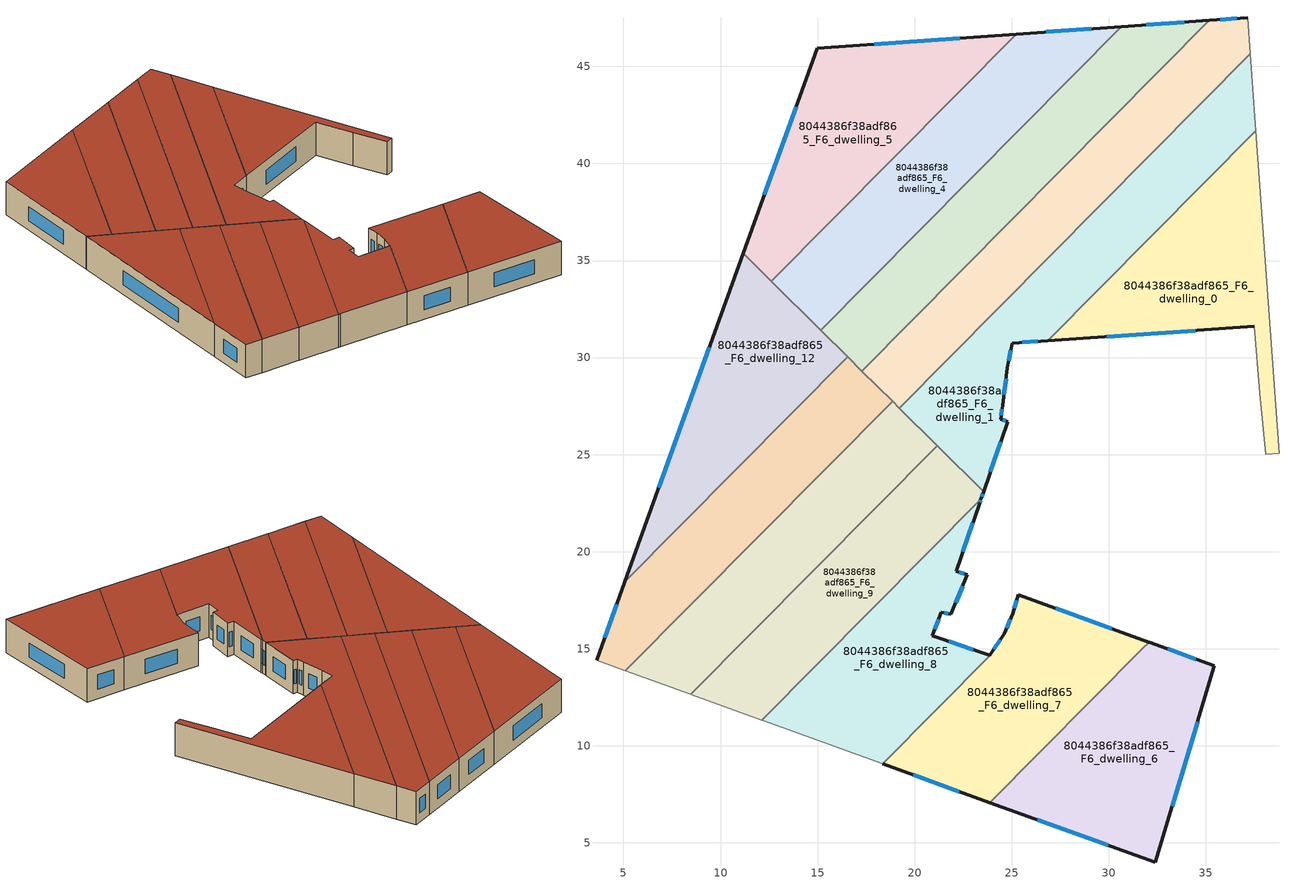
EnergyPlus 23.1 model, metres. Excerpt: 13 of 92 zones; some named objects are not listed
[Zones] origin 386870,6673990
8044386f38adf865_F6_dwelling_0
 floor to 8044386f38adf865_F5_dwelling_0 (EU_floor_Construction): 37.58,41.69 38.77,25.08 38.1,25.02 37.77,28.16 37.5,31.6 26.86,30.87 z18
 wall outside (EU_wall_Construction): 26.86,30.87 37.5,31.6 z18:21
 wall adiabatic (EU_wall_Construction): 37.5,31.6 37.77,28.16 38.1,25.02 38.77,25.08 37.58,41.69 z18:21
 wall to 8044386f38adf865_F6_dwelling_1 (EU_wall_Construction): 37.58,41.69 26.86,30.87 z18:21
 window (EU_Window_Construction): 29.9,31.08 34.46,31.39 z18.86:20.14
 roof outside (EU_roof_Construction): 38.77,25.08 37.58,41.69 26.86,30.87 37.5,31.6 37.77,28.16 38.1,25.02 z21
8044386f38adf865_F6_dwelling_1
 floor to 8044386f38adf865_F5_dwelling_1 (EU_floor_Construction): 37.29,45.66 37.58,41.69 26.86,30.87 25.03,30.75 24.78,29.47 24.53,27.54 24.42,26.82 24.78,26.7 23.55,23.1 19.21,27.4 z18
 wall outside (EU_wall_Construction): 23.55,23.1 24.78,26.7 24.42,26.82 24.53,27.54 24.78,29.47 25.03,30.75 26.86,30.87 z18:21
 wall to 8044386f38adf865_F6_dwelling_2 (EU_wall_Construction): 37.29,45.66 19.21,27.4 z18:21
 wall adiabatic (EU_wall_Construction): 37.58,41.69 37.29,45.66 z18:21
 wall to 8044386f38adf865_F6_dwelling_9 (EU_wall_Construction): 21.16,25.47 21.19,25.43 23.55,23.1 z18:21
 wall to 8044386f38adf865_F6_dwelling_10 (EU_wall_Construction): 19.21,27.4 21.16,25.47 z18:21
 window (EU_Window_Construction): 24.45,27.02 24.5,27.33 / 24.68,26.73 24.53,26.78 / 23.9,24.13 24.43,25.67 / 25.55,30.78 26.34,30.84 / 24.85,29.83 24.96,30.38 / 24.6,28.09 24.71,28.92 z18.86:20.14
 roof outside (EU_roof_Construction): 26.86,30.87 37.58,41.69 37.29,45.66 19.21,27.4 23.55,23.1 24.78,26.7 24.42,26.82 24.53,27.54 24.78,29.47 25.03,30.75 z21
8044386f38adf865_F6_dwelling_10
 floor to 8044386f38adf865_F5_dwelling_10 (EU_floor_Construction): 21.16,25.47 8.46,12.65 5.1,13.86 18.86,27.75 z18
 wall to 8044386f38adf865_F6_dwelling_9 (EU_wall_Construction): 8.46,12.65 21.16,25.47 z18:21
 wall adiabatic (EU_wall_Construction): 5.1,13.86 8.46,12.65 z18:21
 wall to 8044386f38adf865_F6_dwelling_11 (EU_wall_Construction): 18.86,27.75 5.1,13.86 z18:21
 wall to 8044386f38adf865_F6_dwelling_2 (EU_wall_Construction): 19.21,27.4 18.86,27.75 z18:21
 roof outside (EU_roof_Construction): 8.46,12.65 21.16,25.47 18.86,27.75 5.1,13.86 z21
8044386f38adf865_F6_dwelling_11
 floor to 8044386f38adf865_F5_dwelling_11 (EU_floor_Construction): 18.86,27.75 5.1,13.86 3.61,14.4 5.07,18.45 16.55,30.04 z18
 wall outside (EU_wall_Construction): 5.07,18.45 3.61,14.4 z18:21
 wall adiabatic (EU_wall_Construction): 3.61,14.4 5.1,13.86 z18:21
 wall to 8044386f38adf865_F6_dwelling_3 (EU_wall_Construction): 17.28,29.31 16.55,30.04 z18:21
 wall to 8044386f38adf865_F6_dwelling_12 (EU_wall_Construction): 16.55,30.04 5.07,18.45 z18:21
 wall to 8044386f38adf865_F6_dwelling_2 (EU_wall_Construction): 18.86,27.74 17.28,29.31 z18:21
 window (EU_Window_Construction): 4.65,17.29 4.03,15.56 z18.86:20.14
 roof outside (EU_roof_Construction): 5.1,13.86 18.86,27.75 16.55,30.04 5.07,18.45 3.61,14.4 z21
8044386f38adf865_F6_dwelling_12
 floor to 8044386f38adf865_F5_dwelling_12 (EU_floor_Construction): 16.55,30.04 5.07,18.45 11.17,35.36 z18
 wall outside (EU_wall_Construction): 11.17,35.36 5.07,18.45 z18:21
 wall to 8044386f38adf865_F6_dwelling_4 (EU_wall_Construction): 15.15,31.42 12.62,33.93 z18:21
 wall to 8044386f38adf865_F6_dwelling_5 (EU_wall_Construction): 12.62,33.93 11.17,35.36 z18:21
 wall to 8044386f38adf865_F6_dwelling_3 (EU_wall_Construction): 16.55,30.04 15.15,31.42 z18:21
 window (EU_Window_Construction): 9.43,30.53 6.82,23.28 z18.86:20.14
 roof outside (EU_roof_Construction): 5.07,18.45 16.55,30.04 11.17,35.36 z21
8044386f38adf865_F6_dwelling_2
 floor to 8044386f38adf865_F5_dwelling_2 (EU_floor_Construction): 37.16,47.52 37.29,45.66 19.21,27.4 17.28,29.31 35.18,47.37 z18
 wall outside (EU_wall_Construction): 37.16,47.52 35.18,47.37 z18:21
 wall adiabatic (EU_wall_Construction): 37.29,45.66 37.16,47.52 z18:21
 wall to 8044386f38adf865_F6_dwelling_3 (EU_wall_Construction): 35.18,47.37 17.28,29.31 z18:21
 window (EU_Window_Construction): 36.6,47.48 35.75,47.41 z18.86:20.14
 roof outside (EU_roof_Construction): 19.21,27.4 37.29,45.66 37.16,47.52 35.18,47.37 17.28,29.31 z21
8044386f38adf865_F6_dwelling_3
 floor to 8044386f38adf865_F5_dwelling_3 (EU_floor_Construction): 35.18,47.37 17.28,29.31 15.15,31.42 30.64,47.05 z18
 wall outside (EU_wall_Construction): 35.18,47.37 30.64,47.05 z18:21
 wall to 8044386f38adf865_F6_dwelling_4 (EU_wall_Construction): 30.64,47.05 15.15,31.42 z18:21
 window (EU_Window_Construction): 33.89,47.28 31.94,47.14 z18.86:20.14
 roof outside (EU_roof_Construction): 17.28,29.31 35.18,47.37 30.64,47.05 15.15,31.42 z21
8044386f38adf865_F6_dwelling_4
 floor to 8044386f38adf865_F5_dwelling_4 (EU_floor_Construction): 30.64,47.05 15.15,31.42 12.62,33.92 25.24,46.66 z18
 wall outside (EU_wall_Construction): 30.64,47.05 25.24,46.66 z18:21
 wall to 8044386f38adf865_F6_dwelling_5 (EU_wall_Construction): 25.24,46.66 12.62,33.92 z18:21
 window (EU_Window_Construction): 29.1,46.94 26.79,46.77 z18.86:20.14
 roof outside (EU_roof_Construction): 15.15,31.42 30.64,47.05 25.24,46.66 12.62,33.92 z21
8044386f38adf865_F6_dwelling_5
 floor to 8044386f38adf865_F5_dwelling_5 (EU_floor_Construction): 25.24,46.66 12.62,33.92 11.17,35.36 14.98,45.93 z18
 wall outside (EU_wall_Construction): 25.24,46.66 14.98,45.93 11.17,35.36 z18:21
 window (EU_Window_Construction): 13.9,42.91 12.26,38.38 / 22.31,46.45 17.92,46.14 z18.86:20.14
 roof outside (EU_roof_Construction): 12.62,33.92 25.24,46.66 14.98,45.93 11.17,35.36 z21
8044386f38adf865_F6_dwelling_6
 floor to 8044386f38adf865_F5_dwelling_6 (EU_floor_Construction): 35.44,14.12 32.4,3.99 23.88,7.07 31.72,14.99 32.07,15.34 z18
 wall outside (EU_wall_Construction): 23.88,7.07 32.4,3.99 35.44,14.12 32.07,15.34 z18:21
 wall to 8044386f38adf865_F6_dwelling_7 (EU_wall_Construction): 32.07,15.34 31.73,15 / 31.72,14.99 23.88,7.07 z18:21
 window (EU_Window_Construction): 34.48,14.47 33.04,14.99 / 33.27,6.89 34.57,11.23 / 26.31,6.19 29.96,4.87 z18.86:20.14
 roof outside (EU_roof_Construction): 32.4,3.99 35.44,14.12 32.07,15.34 31.72,15 23.88,7.07 z21
8044386f38adf865_F6_dwelling_7
 floor to 8044386f38adf865_F5_dwelling_7 (EU_floor_Construction): 32.07,15.34 31.73,15 23.88,7.07 18.36,9.07 23.9,14.66 23.87,14.67 24.61,15.76 25.05,16.81 25.34,17.78 z18
 wall outside (EU_wall_Construction): 32.07,15.34 25.34,17.78 25.05,16.81 24.61,15.76 23.87,14.67 / 18.36,9.07 23.88,7.07 z18:21
 wall to 8044386f38adf865_F6_dwelling_8 (EU_wall_Construction): 23.87,14.67 23.9,14.66 18.36,9.07 z18:21
 window (EU_Window_Construction): 24.4,15.45 24.08,14.99 / 24.93,16.51 24.74,16.06 / 25.26,17.5 25.13,17.09 / 30.15,16.04 27.27,17.08 / 19.93,8.5 22.3,7.64 z18.86:20.14
 roof outside (EU_roof_Construction): 31.73,15 32.07,15.34 25.34,17.78 25.05,16.81 24.61,15.76 23.87,14.67 23.9,14.66 18.36,9.07 23.88,7.07 z21
8044386f38adf865_F6_dwelling_8
 floor to 8044386f38adf865_F5_dwelling_8 (EU_floor_Construction): 23.42,22.71 23.34,22.49 22.14,18.99 22.71,18.8 21.87,16.78 21.37,16.88 20.9,15.67 23.86,14.68 23.9,14.66 18.36,9.07 12.23,11.28 12.13,11.32 z18
 wall outside (EU_wall_Construction): 23.86,14.68 20.9,15.67 21.37,16.88 21.87,16.78 22.71,18.8 22.14,18.99 23.34,22.49 23.42,22.71 z18:21
 wall adiabatic (EU_wall_Construction): 12.13,11.32 12.23,11.28 18.36,9.07 z18:21
 wall to 8044386f38adf865_F6_dwelling_9 (EU_wall_Construction): 23.42,22.71 12.13,11.32 z18:21
 window (EU_Window_Construction): 23.36,22.56 23.4,22.65 / 22.48,19.99 23,21.49 / 22.54,18.86 22.3,18.94 / 22.11,17.36 22.47,18.23 / 21.51,16.85 21.73,16.81 / 21.03,16.02 21.23,16.53 / 23.02,14.96 21.75,15.39 z18.86:20.14
 roof outside (EU_roof_Construction): 18.36,9.07 23.9,14.66 23.87,14.67 20.9,15.67 21.37,16.88 21.87,16.78 22.71,18.8 22.14,18.99 23.34,22.49 23.42,22.71 12.13,11.32 12.23,11.28 z21
8044386f38adf865_F6_dwelling_9
 floor to 8044386f38adf865_F5_dwelling_9 (EU_floor_Construction): 21.19,25.43 23.55,23.1 23.42,22.71 12.13,11.32 8.51,12.63 8.46,12.65 21.16,25.47 z18
 wall outside (EU_wall_Construction): 23.42,22.71 23.55,23.1 z18:21
 wall adiabatic (EU_wall_Construction): 8.46,12.65 8.51,12.63 12.13,11.32 z18:21
 window (EU_Window_Construction): 23.46,22.82 23.51,22.99 z18.86:20.14
 roof outside (EU_roof_Construction): 23.42,22.71 23.55,23.1 21.19,25.43 21.16,25.47 8.46,12.65 8.51,12.63 12.13,11.32 z21
[Building]
EU S2 Campaign: North Axis=0; Terrain=City; Solar Distribution=FullExterior
[Site:Location]
Helsinki-Vantaa.AP: Latitude=60.317; Longitude=24.963; Time Zone=2; Elevation=54.6
[SizingPeriod:WeatherFileDays]
AnnualSizingPeriod: Begin Month=1; Begin Day of Month=1; End Month=12; End Day of Month=31; Day of Week for Start Day=Monday; Use Weather File Daylight Saving Period=No; Use Weather File Rain and Snow Indicators=No
[MATERIAL]
EU_InternalMass_Material: Roughness=MediumRough; Thickness=0.1; Conductivity=1; Density=1800; Specific Heat=900; Thermal Absorptance=0.9; Solar Absorptance=0.7; Visible Absorptance=0.7
[MATERIAL:NOMASS] Roughness=MediumRough; Thermal Absorptance=0.9; Solar Absorptance=0.7; Visible Absorptance=0.7
Name | Thermal Resistance
EU_wall_NoMass | 1.10183
EU_roof_NoMass; EU_floor_NoMass | 1.70606
[WINDOWMATERIAL:SIMPLEGLAZINGSYSTEM]
EU_Window_SimpleGlazing: UFactor=3.11035; Solar Heat Gain Coefficient=0.8; Visible Transmittance=0.8
[CONSTRUCTION]
EU_wall_Construction: EU_wall_NoMass
EU_roof_Construction: EU_roof_NoMass
EU_floor_Construction: EU_floor_NoMass
EU_Window_Construction: EU_Window_SimpleGlazing
EU_InternalMass_Construction: EU_InternalMass_Material
[ZONE] Type=1; Multiplier=1; Ceiling Height=autocalculate; Floor Area=autocalculate; Part of Total Floor Area=Yes
Name | Volume
8044386f38adf865_F6_dwelling_0 | 187.928
8044386f38adf865_F6_dwelling_1 | 238.689
8044386f38adf865_F6_dwelling_10 | 182.41
8044386f38adf865_F6_dwelling_11 | 185.188
8044386f38adf865_F6_dwelling_12 | 185.121
8044386f38adf865_F6_dwelling_2 | 213.33
8044386f38adf865_F6_dwelling_3 | 213.363
8044386f38adf865_F6_dwelling_4 | 213.325
8044386f38adf865_F6_dwelling_5 | 213.318
8044386f38adf865_F6_dwelling_6 | 200.444
8044386f38adf865_F6_dwelling_7 | 191.493
8044386f38adf865_F6_dwelling_8 | 184.353
8044386f38adf865_F6_dwelling_9 | 183.111
[INTERNALMASS] Construction=EU_InternalMass_Construction
Name | Zone or ZoneList | Surface Area
8044386f38adf865_F6_dwelling_0_EU_InternalMass | 8044386f38adf865_F6_dwelling_0 | 62.6429
8044386f38adf865_F6_dwelling_1_EU_InternalMass | 8044386f38adf865_F6_dwelling_1 | 79.5636
8044386f38adf865_F6_dwelling_2_EU_InternalMass | 8044386f38adf865_F6_dwelling_2 | 71.11
8044386f38adf865_F6_dwelling_3_EU_InternalMass | 8044386f38adf865_F6_dwelling_3 | 71.1206
8044386f38adf865_F6_dwelling_4_EU_InternalMass | 8044386f38adf865_F6_dwelling_4 | 71.1084
8044386f38adf865_F6_dwelling_5_EU_InternalMass | 8044386f38adf865_F6_dwelling_5 | 71.1063
8044386f38adf865_F6_dwelling_6_EU_InternalMass | 8044386f38adf865_F6_dwelling_6 | 66.8171
8044386f38adf865_F6_dwelling_7_EU_InternalMass | 8044386f38adf865_F6_dwelling_7 | 63.8299
8044386f38adf865_F6_dwelling_8_EU_InternalMass | 8044386f38adf865_F6_dwelling_8 | 61.4559
8044386f38adf865_F6_dwelling_9_EU_InternalMass | 8044386f38adf865_F6_dwelling_9 | 61.0261
8044386f38adf865_F6_dwelling_10_EU_InternalMass | 8044386f38adf865_F6_dwelling_10 | 60.8093
8044386f38adf865_F6_dwelling_11_EU_InternalMass | 8044386f38adf865_F6_dwelling_11 | 61.7298
8044386f38adf865_F6_dwelling_12_EU_InternalMass | 8044386f38adf865_F6_dwelling_12 | 61.7068
[OTHEREQUIPMENT] Fuel Type=Electricity; Design Level Calculation Method=Watts/Area; Power per Zone Floor Area=1; Fraction Latent=0; Fraction Radiant=0; Fraction Lost=0; Carbon Dioxide Generation Rate=0; EndUse Subcategory=EU_Step8_InternalGains
Name | Zone or ZoneList or Space or SpaceList | Schedule
EU_Step8_InternalGain_8044386f38adf865_F6_dwelling_0_f000 | 8044386f38adf865_F6_dwelling_0 | EU_Step8_GainSchedule_8044386f38adf865_F6_dwelling_0_f000
EU_Step8_InternalGain_8044386f38adf865_F6_dwelling_1_f000 | 8044386f38adf865_F6_dwelling_1 | EU_Step8_GainSchedule_8044386f38adf865_F6_dwelling_1_f000
EU_Step8_InternalGain_8044386f38adf865_F6_dwelling_2_f000 | 8044386f38adf865_F6_dwelling_2 | EU_Step8_GainSchedule_8044386f38adf865_F6_dwelling_2_f000
EU_Step8_InternalGain_8044386f38adf865_F6_dwelling_3_f000 | 8044386f38adf865_F6_dwelling_3 | EU_Step8_GainSchedule_8044386f38adf865_F6_dwelling_3_f000
EU_Step8_InternalGain_8044386f38adf865_F6_dwelling_4_f000 | 8044386f38adf865_F6_dwelling_4 | EU_Step8_GainSchedule_8044386f38adf865_F6_dwelling_4_f000
EU_Step8_InternalGain_8044386f38adf865_F6_dwelling_5_f000 | 8044386f38adf865_F6_dwelling_5 | EU_Step8_GainSchedule_8044386f38adf865_F6_dwelling_5_f000
EU_Step8_InternalGain_8044386f38adf865_F6_dwelling_6_f000 | 8044386f38adf865_F6_dwelling_6 | EU_Step8_GainSchedule_8044386f38adf865_F6_dwelling_6_f000
EU_Step8_InternalGain_8044386f38adf865_F6_dwelling_7_f000 | 8044386f38adf865_F6_dwelling_7 | EU_Step8_GainSchedule_8044386f38adf865_F6_dwelling_7_f000
EU_Step8_InternalGain_8044386f38adf865_F6_dwelling_8_f000 | 8044386f38adf865_F6_dwelling_8 | EU_Step8_GainSchedule_8044386f38adf865_F6_dwelling_8_f000
EU_Step8_InternalGain_8044386f38adf865_F6_dwelling_9_f000 | 8044386f38adf865_F6_dwelling_9 | EU_Step8_GainSchedule_8044386f38adf865_F6_dwelling_9_f000
EU_Step8_InternalGain_8044386f38adf865_F6_dwelling_10_f000 | 8044386f38adf865_F6_dwelling_10 | EU_Step8_GainSchedule_8044386f38adf865_F6_dwelling_10_f000
EU_Step8_InternalGain_8044386f38adf865_F6_dwelling_11_f000 | 8044386f38adf865_F6_dwelling_11 | EU_Step8_GainSchedule_8044386f38adf865_F6_dwelling_11_f000
EU_Step8_InternalGain_8044386f38adf865_F6_dwelling_12_f000 | 8044386f38adf865_F6_dwelling_12 | EU_Step8_GainSchedule_8044386f38adf865_F6_dwelling_12_f000
[ZONEVENTILATION:DESIGNFLOWRATE] Schedule=EU_AlwaysOn; Design Flow Rate Calculation Method=AirChanges/Hour; Air Changes per Hour=0.756316; Ventilation Type=Natural; Fan Pressure Rise=0; Fan Total Efficiency=1; Constant Term Coefficient=1; Temperature Term Coefficient=0; Velocity Term Coefficient=0; Velocity Squared Term Coefficient=0; Minimum Indoor Temperature=-100; Maximum Indoor Temperature=100; Delta Temperature=-100; Minimum Outdoor Temperature=-100; Maximum Outdoor Temperature=100; Maximum Wind Speed=40
Name | Zone or ZoneList or Space or SpaceList
EU_ConstantAir_8044386f38adf865_F6_dwelling_0 | 8044386f38adf865_F6_dwelling_0
EU_ConstantAir_8044386f38adf865_F6_dwelling_1 | 8044386f38adf865_F6_dwelling_1
EU_ConstantAir_8044386f38adf865_F6_dwelling_2 | 8044386f38adf865_F6_dwelling_2
EU_ConstantAir_8044386f38adf865_F6_dwelling_3 | 8044386f38adf865_F6_dwelling_3
EU_ConstantAir_8044386f38adf865_F6_dwelling_4 | 8044386f38adf865_F6_dwelling_4
EU_ConstantAir_8044386f38adf865_F6_dwelling_5 | 8044386f38adf865_F6_dwelling_5
EU_ConstantAir_8044386f38adf865_F6_dwelling_6 | 8044386f38adf865_F6_dwelling_6
EU_ConstantAir_8044386f38adf865_F6_dwelling_7 | 8044386f38adf865_F6_dwelling_7
EU_ConstantAir_8044386f38adf865_F6_dwelling_8 | 8044386f38adf865_F6_dwelling_8
EU_ConstantAir_8044386f38adf865_F6_dwelling_9 | 8044386f38adf865_F6_dwelling_9
EU_ConstantAir_8044386f38adf865_F6_dwelling_10 | 8044386f38adf865_F6_dwelling_10
EU_ConstantAir_8044386f38adf865_F6_dwelling_11 | 8044386f38adf865_F6_dwelling_11
EU_ConstantAir_8044386f38adf865_F6_dwelling_12 | 8044386f38adf865_F6_dwelling_12
[HVACTEMPLATE:ZONE:IDEALLOADSAIRSYSTEM] System Availability Schedule=EU_AlwaysOn; Maximum Heating Supply Air Temperature=50; Minimum Cooling Supply Air Temperature=13; Maximum Heating Supply Air Humidity Ratio=0.0156; Minimum Cooling Supply Air Humidity Ratio=0.0077; Heating Limit=NoLimit; Cooling Limit=NoLimit; Heating Availability Schedule=EU_AlwaysOn; Cooling Availability Schedule=EU_CoolingOff; Dehumidification Control Type=ConstantSensibleHeatRatio; Cooling Sensible Heat Ratio=0.7; Dehumidification Setpoint=60; Humidification Control Type=None; Humidification Setpoint=30; Outdoor Air Method=None; Outdoor Air Flow Rate per Person=0.00944; Outdoor Air Flow Rate per Zone Floor Area=0; Outdoor Air Flow Rate per Zone=0; Demand Controlled Ventilation Type=None; Outdoor Air Economizer Type=NoEconomizer; Heat Recovery Type=None; Sensible Heat Recovery Effectiveness=0.7; Latent Heat Recovery Effectiveness=0.65
Name | Template Thermostat
8044386f38adf865_F6_dwelling_0 | EU_HeatOnly_8044386f38adf865_F6_dwelling_0
8044386f38adf865_F6_dwelling_1 | EU_HeatOnly_8044386f38adf865_F6_dwelling_1
8044386f38adf865_F6_dwelling_2 | EU_HeatOnly_8044386f38adf865_F6_dwelling_2
8044386f38adf865_F6_dwelling_3 | EU_HeatOnly_8044386f38adf865_F6_dwelling_3
8044386f38adf865_F6_dwelling_4 | EU_HeatOnly_8044386f38adf865_F6_dwelling_4
8044386f38adf865_F6_dwelling_5 | EU_HeatOnly_8044386f38adf865_F6_dwelling_5
8044386f38adf865_F6_dwelling_6 | EU_HeatOnly_8044386f38adf865_F6_dwelling_6
8044386f38adf865_F6_dwelling_7 | EU_HeatOnly_8044386f38adf865_F6_dwelling_7
8044386f38adf865_F6_dwelling_8 | EU_HeatOnly_8044386f38adf865_F6_dwelling_8
8044386f38adf865_F6_dwelling_9 | EU_HeatOnly_8044386f38adf865_F6_dwelling_9
8044386f38adf865_F6_dwelling_10 | EU_HeatOnly_8044386f38adf865_F6_dwelling_10
8044386f38adf865_F6_dwelling_11 | EU_HeatOnly_8044386f38adf865_F6_dwelling_11
8044386f38adf865_F6_dwelling_12 | EU_HeatOnly_8044386f38adf865_F6_dwelling_12
[SIZING:ZONE] Zone Cooling Design Supply Air Temperature Input Method=SupplyAirTemperature; Zone Cooling Design Supply Air Temperature=13; Zone Heating Design Supply Air Temperature Input Method=SupplyAirTemperature; Zone Heating Design Supply Air Temperature=50; Zone Cooling Design Supply Air Humidity Ratio=0.008; Zone Heating Design Supply Air Humidity Ratio=0.008; Cooling Design Air Flow Method=DesignDay; Cooling Design Air Flow Rate=0; Cooling Minimum Air Flow per Zone Floor Area=0.000762; Cooling Minimum Air Flow=0; Cooling Minimum Air Flow Fraction=0.2; Heating Design Air Flow Method=DesignDay; Heating Design Air Flow Rate=0; Heating Maximum Air Flow per Zone Floor Area=0.002032; Heating Maximum Air Flow=0.141576; Heating Maximum Air Flow Fraction=0.3; Account for Dedicated Outdoor Air System=No; Dedicated Outdoor Air System Control Strategy=NeutralSupplyAir; Dedicated Outdoor Air Low Setpoint Temperature for Design=autosize; Dedicated Outdoor Air High Setpoint Temperature for Design=autosize; Zone Load Sizing Method=Sensible Load Only No Latent Load; Zone Latent Cooling Design Supply Air Humidity Ratio Input Method=HumidityRatioDifference; Zone Cooling Design Supply Air Humidity Ratio Difference=0.005; Zone Latent Heating Design Supply Air Humidity Ratio Input Method=HumidityRatioDifference; Zone Humidification Design Supply Air Humidity Ratio Difference=0.005
8044386f38adf865_F6_dwelling_0; 8044386f38adf865_F6_dwelling_1; 8044386f38adf865_F6_dwelling_2; 8044386f38adf865_F6_dwelling_3; 8044386f38adf865_F6_dwelling_4; 8044386f38adf865_F6_dwelling_5; 8044386f38adf865_F6_dwelling_6; 8044386f38adf865_F6_dwelling_7; 8044386f38adf865_F6_dwelling_8; 8044386f38adf865_F6_dwelling_9; 8044386f38adf865_F6_dwelling_10; 8044386f38adf865_F6_dwelling_11; 8044386f38adf865_F6_dwelling_12
[SCHEDULE:CONSTANT]
Name | Hourly Value
EU_AlwaysOn | 1
EU_CoolingOff | 0
[SCHEDULE:FILE] Column Number=1; Rows to Skip at Top=0; Number of Hours of Data=8760; Column Separator=Comma; Interpolate to Timestep=No; Minutes per Item=60; Adjust Schedule for Daylight Savings=Yes
Name | File
EU_Step8_GainSchedule_8044386f38adf865_F6_dwelling_0_f000 | ../../schedules/8044386f38adf865/8044386f38adf865_F6_dwelling_0_f000_gain.csv
EU_Step8_GainSchedule_8044386f38adf865_F6_dwelling_1_f000 | ../../schedules/8044386f38adf865/8044386f38adf865_F6_dwelling_1_f000_gain.csv
EU_Step8_GainSchedule_8044386f38adf865_F6_dwelling_2_f000 | ../../schedules/8044386f38adf865/8044386f38adf865_F6_dwelling_2_f000_gain.csv
EU_Step8_GainSchedule_8044386f38adf865_F6_dwelling_3_f000 | ../../schedules/8044386f38adf865/8044386f38adf865_F6_dwelling_3_f000_gain.csv
EU_Step8_GainSchedule_8044386f38adf865_F6_dwelling_4_f000 | ../../schedules/8044386f38adf865/8044386f38adf865_F6_dwelling_4_f000_gain.csv
EU_Step8_GainSchedule_8044386f38adf865_F6_dwelling_5_f000 | ../../schedules/8044386f38adf865/8044386f38adf865_F6_dwelling_5_f000_gain.csv
EU_Step8_GainSchedule_8044386f38adf865_F6_dwelling_6_f000 | ../../schedules/8044386f38adf865/8044386f38adf865_F6_dwelling_6_f000_gain.csv
EU_Step8_GainSchedule_8044386f38adf865_F6_dwelling_7_f000 | ../../schedules/8044386f38adf865/8044386f38adf865_F6_dwelling_7_f000_gain.csv
EU_Step8_GainSchedule_8044386f38adf865_F6_dwelling_8_f000 | ../../schedules/8044386f38adf865/8044386f38adf865_F6_dwelling_8_f000_gain.csv
EU_Step8_GainSchedule_8044386f38adf865_F6_dwelling_9_f000 | ../../schedules/8044386f38adf865/8044386f38adf865_F6_dwelling_9_f000_gain.csv
EU_Step8_GainSchedule_8044386f38adf865_F6_dwelling_10_f000 | ../../schedules/8044386f38adf865/8044386f38adf865_F6_dwelling_10_f000_gain.csv
EU_Step8_GainSchedule_8044386f38adf865_F6_dwelling_11_f000 | ../../schedules/8044386f38adf865/8044386f38adf865_F6_dwelling_11_f000_gain.csv
EU_Step8_GainSchedule_8044386f38adf865_F6_dwelling_12_f000 | ../../schedules/8044386f38adf865/8044386f38adf865_F6_dwelling_12_f000_gain.csv
